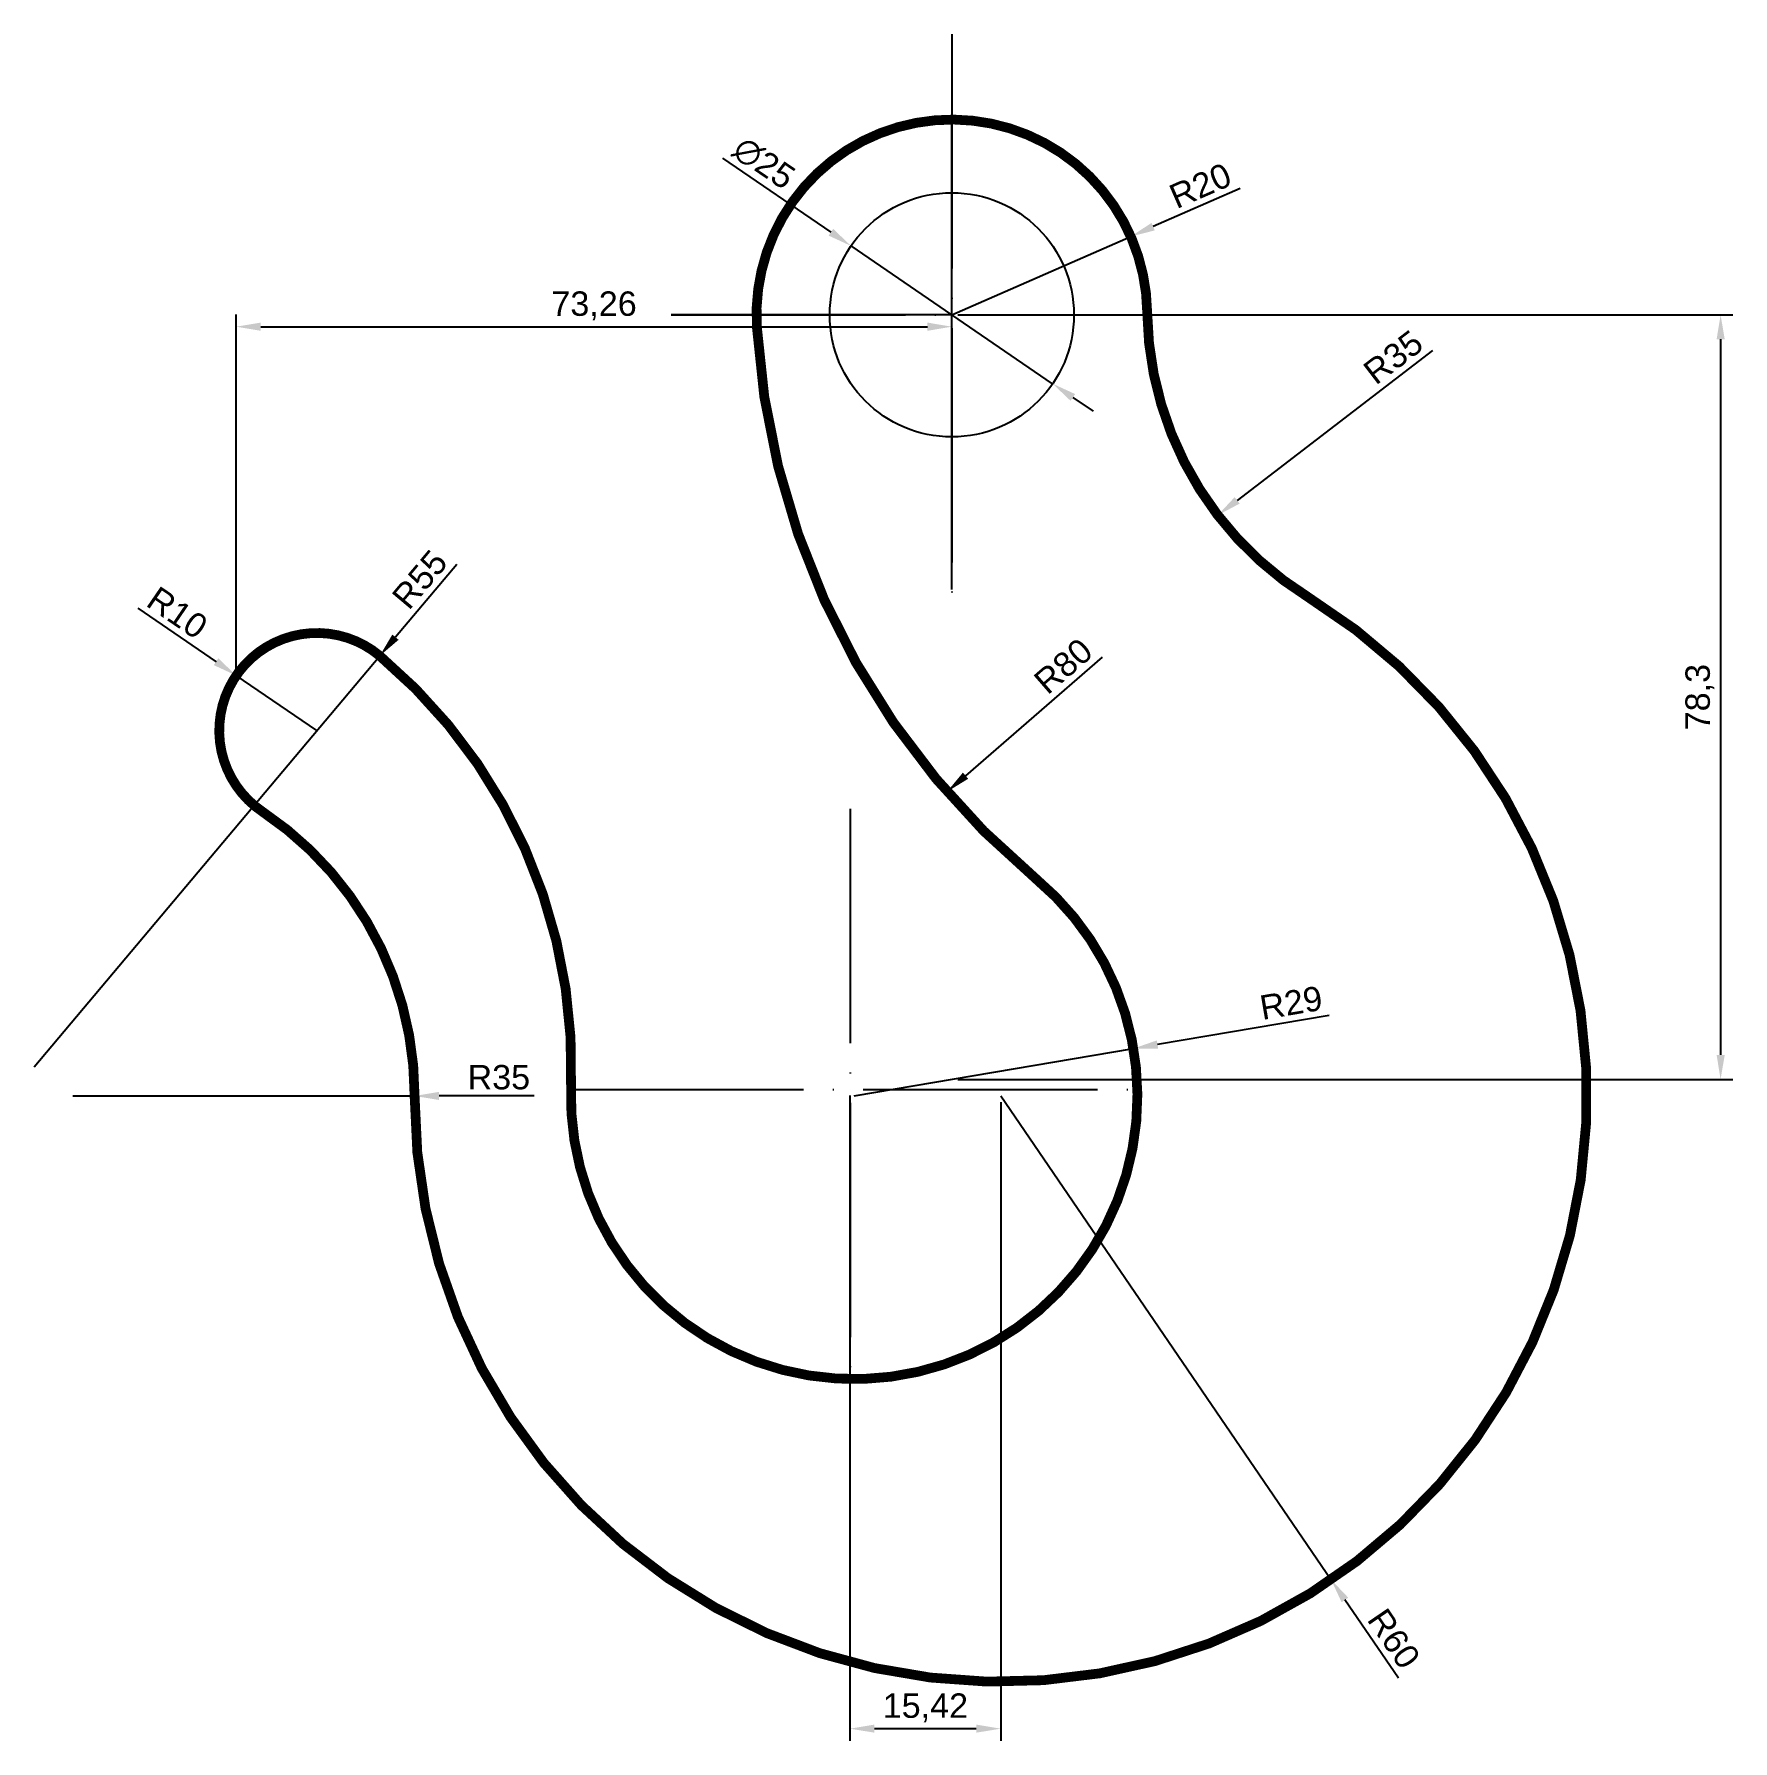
# Model space of a CAD drawing. Header units: millimetres. Extents: x 1742 to 1916, y 1497 to 1671.
import ezdxf

# ---------------------------------------------------------------- set-up
doc = ezdxf.new("R2010")
doc.units = ezdxf.units.MM
doc.linetypes.add('ACAD_ISO04W100', pattern=[30, 24, -3, 0, -3])
doc.layers.add('cotas', color=9, linetype='Continuous')
doc.layers.add('ejes', color=9, linetype='ACAD_ISO04W100')
doc.styles.get("Standard").update_dxf_attribs({"font": 'ARIAL.TTF'})
doc.dimstyles.new('ISO-25', dxfattribs={"dimtxt": 2.5, "dimasz": 2.5, "dimexe": 1.25, "dimexo": 0.625, "dimtad": 1, "dimtxsty": 'Standard', "dimcen": 2.5, "dimadec": 0, "dimazin": 0, "dimtfac": 1, "dimtmove": 0, "dimatfit": 3, "dimfxl": 1, "dimarcsym": 0})

# ---------------------------------------------------------------- blocks, each defined once
blk = doc.blocks.new('*D2')
at = {"layer": 'cotas', "color": 0, "lineweight": -2}
for p, q in [((1865.46, 1655.51), (1856.57, 1651.61)), ((1835.96, 1642.57), (1854.28, 1650.6))]:
    blk.add_line(p, q, dxfattribs=at)
at = {"layer": 'cotas', "color": 0}
blk.add_solid([(1856.4, 1651.99), (1856.73, 1651.22), (1854.28, 1650.6)], dxfattribs=at)
at = {"layer": 'Defpoints', "color": 0}
for p in [(1854.28, 1650.6), (1835.96, 1642.57)]:
    blk.add_point(p, dxfattribs=at)
at = {"layer": 'cotas', "color": 0, "insert": (1861.4, 1655.8), "char_height": 2.5, "attachment_point": 5, "rotation": 23.6671}
blk.add_mtext('R20', dxfattribs=at)
blk = doc.blocks.new('*D3')
at = {"layer": 'cotas', "color": 0, "lineweight": -2}
for p, q in [((1812.48, 1658.61), (1823.57, 1651.04)), ((1846.28, 1635.52), (1825.64, 1649.63)), ((1848.34, 1634.11), (1850.41, 1632.7))]:
    blk.add_line(p, q, dxfattribs=at)
at = {"layer": 'cotas', "color": 0}
for points in [[(1823.81, 1651.38), (1823.34, 1650.69), (1825.64, 1649.63)], [(1848.58, 1634.46), (1848.11, 1633.77), (1846.28, 1635.52)]]:
    blk.add_solid(points, dxfattribs=at)
at = {"layer": 'Defpoints', "color": 0}
for p in [(1825.64, 1649.63), (1846.28, 1635.52)]:
    blk.add_point(p, dxfattribs=at)
at = {"layer": 'cotas', "color": 0, "insert": (1816.72, 1658.11), "char_height": 2.5, "attachment_point": 5, "rotation": 325.6603}
blk.add_mtext('∅25', dxfattribs=at)
blk = doc.blocks.new('*D4')
at = {"layer": 'cotas', "color": 0, "lineweight": -2}
blk.add_line((1885.18, 1638.93), (1865.17, 1623.57), dxfattribs=at)
at = {"layer": 'cotas', "color": 0}
blk.add_solid([(1864.91, 1623.9), (1865.42, 1623.24), (1863.18, 1622.05)], dxfattribs=at)
at = {"layer": 'Defpoints', "color": 0}
for p in [(1890.95, 1643.35), (1863.18, 1622.05)]:
    blk.add_point(p, dxfattribs=at)
at = {"layer": 'cotas', "color": 0, "insert": (1881.15, 1638.23), "char_height": 2.5, "attachment_point": 5, "rotation": 37.4968}
blk.add_mtext('R35', dxfattribs=at)
blk = doc.blocks.new('*D5')
at = {"layer": 'cotas', "color": 0, "lineweight": -2}
for p, q in [((1874.57, 1570.83), (1857.01, 1567.85)), ((1825.96, 1562.57), (1854.55, 1567.43))]:
    blk.add_line(p, q, dxfattribs=at)
at = {"layer": 'cotas', "color": 0}
blk.add_solid([(1856.94, 1568.26), (1857.08, 1567.43), (1854.55, 1567.43)], dxfattribs=at)
at = {"layer": 'Defpoints', "color": 0}
for p in [(1854.55, 1567.43), (1825.96, 1562.57)]:
    blk.add_point(p, dxfattribs=at)
at = {"layer": 'cotas', "color": 0, "insert": (1870.69, 1572.1), "char_height": 2.5, "attachment_point": 5, "rotation": 9.6333}
blk.add_mtext('R29', dxfattribs=at)
blk = doc.blocks.new('*D6')
at = {"layer": 'cotas', "color": 0, "lineweight": -2}
blk.add_line((1851.34, 1607.53), (1837.36, 1595.37), dxfattribs=at)
at = {"layer": 'cotas', "color": 0}
blk.add_solid([(1837.09, 1595.69), (1837.63, 1595.06), (1835.47, 1593.73)], dxfattribs=at)
at = {"layer": 'Defpoints', "color": 0}
for p in [(1895.85, 1646.22), (1835.47, 1593.73)]:
    blk.add_point(p, dxfattribs=at)
at = {"layer": 'cotas', "color": 0, "insert": (1847.37, 1606.6), "char_height": 2.5, "attachment_point": 5, "rotation": 41.0017}
blk.add_mtext('R80', dxfattribs=at)
blk = doc.blocks.new('*D7')
at = {"layer": 'cotas', "color": 0, "lineweight": -2}
for p, q in [((1840.96, 1562.57), (1874.79, 1513.02)), ((1881.68, 1502.93), (1876.2, 1510.96))]:
    blk.add_line(p, q, dxfattribs=at)
at = {"layer": 'cotas', "color": 0}
blk.add_solid([(1876.54, 1511.19), (1875.86, 1510.72), (1874.79, 1513.02)], dxfattribs=at)
at = {"layer": 'Defpoints', "color": 0}
for p in [(1840.96, 1562.57), (1874.79, 1513.02)]:
    blk.add_point(p, dxfattribs=at)
at = {"layer": 'cotas', "color": 0, "insert": (1881.21, 1506.99), "char_height": 2.5, "attachment_point": 5, "rotation": 304.3236}
blk.add_mtext('R60', dxfattribs=at)
blk = doc.blocks.new('*D8')
at = {"layer": 'cotas', "color": 0, "lineweight": -2}
for p, q in [((1825.53, 1562.61), (1825.53, 1496.52)), ((1840.96, 1561.95), (1840.96, 1496.52)), ((1838.46, 1497.77), (1828.03, 1497.77))]:
    blk.add_line(p, q, dxfattribs=at)
at = {"layer": 'cotas', "color": 0}
for points in [[(1828.03, 1498.19), (1828.03, 1497.36), (1825.53, 1497.77)], [(1838.46, 1498.19), (1838.46, 1497.36), (1840.96, 1497.77)]]:
    blk.add_solid(points, dxfattribs=at)
at = {"layer": 'Defpoints', "color": 0}
for p in [(1825.53, 1563.23), (1840.96, 1562.57), (1825.53, 1497.77)]:
    blk.add_point(p, dxfattribs=at)
at = {"layer": 'cotas', "color": 0, "insert": (1833.25, 1499.9), "char_height": 2.5, "attachment_point": 5}
blk.add_mtext('15,42', dxfattribs=at)
blk = doc.blocks.new('*D9')
at = {"layer": 'cotas', "color": 0, "lineweight": -2}
for p, q in [((1745.96, 1562.57), (1780.96, 1562.57)), ((1793.2, 1562.57), (1783.46, 1562.57))]:
    blk.add_line(p, q, dxfattribs=at)
blk.add_arc((1745.96, 1562.57), 35, 357.9537, 358.9769, dxfattribs=at)
at = {"layer": 'cotas', "color": 0}
blk.add_solid([(1783.46, 1562.99), (1783.46, 1562.16), (1780.96, 1562.57)], dxfattribs=at)
at = {"layer": 'Defpoints', "color": 0}
for p in [(1745.96, 1562.57), (1780.96, 1562.57)]:
    blk.add_point(p, dxfattribs=at)
at = {"layer": 'cotas', "color": 0, "insert": (1789.58, 1564.48), "char_height": 2.5, "attachment_point": 5}
blk.add_mtext('R35', dxfattribs=at)
blk = doc.blocks.new('*D10')
at = {"layer": 'cotas', "color": 0, "lineweight": -2}
for p, q in [((1785.27, 1617.02), (1779, 1609.56)), ((1742.01, 1565.54), (1777.39, 1607.65))]:
    blk.add_line(p, q, dxfattribs=at)
at = {"layer": 'cotas', "color": 0}
blk.add_solid([(1778.68, 1609.83), (1779.32, 1609.29), (1777.39, 1607.65)], dxfattribs=at)
at = {"layer": 'Defpoints', "color": 0}
for p in [(1777.39, 1607.65), (1742.01, 1565.54)]:
    blk.add_point(p, dxfattribs=at)
at = {"layer": 'cotas', "color": 0, "insert": (1781.49, 1615.47), "char_height": 2.5, "attachment_point": 5, "rotation": 49.963}
blk.add_mtext('R55', dxfattribs=at)
blk = doc.blocks.new('*D11')
at = {"layer": 'cotas', "color": 0, "lineweight": -2}
for p, q in [((1752.62, 1612.52), (1760.64, 1607.04)), ((1770.96, 1599.99), (1762.7, 1605.63))]:
    blk.add_line(p, q, dxfattribs=at)
at = {"layer": 'cotas', "color": 0}
blk.add_solid([(1760.87, 1607.39), (1760.4, 1606.7), (1762.7, 1605.63)], dxfattribs=at)
at = {"layer": 'Defpoints', "color": 0}
for p in [(1762.7, 1605.63), (1770.96, 1599.99)]:
    blk.add_point(p, dxfattribs=at)
at = {"layer": 'cotas', "color": 0, "insert": (1756.67, 1612.06), "char_height": 2.5, "attachment_point": 5, "rotation": 325.6576}
blk.add_mtext('R10', dxfattribs=at)
blk = doc.blocks.new('*D12')
at = {"layer": 'cotas', "color": 0, "lineweight": -2}
for p, q in [((1836.58, 1642.57), (1915.91, 1642.57)), ((1914.66, 1640.07), (1914.66, 1566.77)), ((1836.58, 1564.27), (1915.91, 1564.27))]:
    blk.add_line(p, q, dxfattribs=at)
at = {"layer": 'cotas', "color": 0}
for points in [[(1914.25, 1640.07), (1915.08, 1640.07), (1914.66, 1642.57)], [(1914.25, 1566.77), (1915.08, 1566.77), (1914.66, 1564.27)]]:
    blk.add_solid(points, dxfattribs=at)
at = {"layer": 'Defpoints', "color": 0}
for p in [(1835.96, 1642.57), (1835.96, 1564.27), (1914.66, 1564.27)]:
    blk.add_point(p, dxfattribs=at)
at = {"layer": 'cotas', "color": 0, "insert": (1912.54, 1603.42), "char_height": 2.5, "attachment_point": 5, "rotation": 90}
blk.add_mtext('78,3', dxfattribs=at)
blk = doc.blocks.new('*D13')
at = {"layer": 'cotas', "color": 0, "lineweight": -2}
for p, q in [((1762.7, 1606.26), (1762.7, 1642.61)), ((1835.96, 1614.45), (1835.96, 1642.61)), ((1765.2, 1641.36), (1833.46, 1641.36))]:
    blk.add_line(p, q, dxfattribs=at)
at = {"layer": 'cotas', "color": 0}
for points in [[(1765.2, 1641.78), (1765.2, 1640.94), (1762.7, 1641.36)], [(1833.46, 1641.78), (1833.46, 1640.94), (1835.96, 1641.36)]]:
    blk.add_solid(points, dxfattribs=at)
at = {"layer": 'Defpoints', "color": 0}
for p in [(1835.96, 1641.36), (1835.96, 1613.82), (1762.7, 1605.63)]:
    blk.add_point(p, dxfattribs=at)
at = {"layer": 'cotas', "color": 0, "insert": (1799.33, 1643.49), "char_height": 2.5, "attachment_point": 5}
blk.add_mtext('73,26', dxfattribs=at)

msp = doc.modelspace()

# ---------------------------------------------------------------- linework, layer by layer
for q in [(1835.958, 1662.574), (1807.208, 1642.574)]:
    msp.add_line((1835.958, 1642.574), q)
at = {"const_width": 1}
msp.add_lwpolyline([(1855.956, 1642.858, 1.0235708), (1815.995, 1641.359, 0.2063475), (1844.553, 1584.828, -1.6025338), (1796.976, 1563.597, 0.2307975), (1777.391, 1607.647, 1.0564361), (1765.403, 1591.676, -0.2504917), (1780.958, 1562.574, 1.7018558), (1872.534, 1613.593, -0.2559823)], format="xyb", close=True, dxfattribs=at)
msp.add_circle((1835.958, 1642.574), 12.5)
at = {"layer": 'ejes'}
for p, q in [((1835.958, 1671.324), (1835.958, 1613.824)), ((1807.208, 1642.574), (1864.708, 1642.574)), ((1825.534, 1591.982), (1825.534, 1534.482)), ((1796.784, 1563.232), (1854.284, 1563.232))]:
    msp.add_line(p, q, dxfattribs=at)

# ---------------------------------------------------------------- dimensions: what is measured, and where the dimension line sits
at = {"layer": 'cotas'}
dim = msp.add_diameter_dim_2p(p1=(1846.279, 1635.523), p2=(1825.637, 1649.625), dimstyle='ISO-25', dxfattribs=at)
dim.commit()
dim.dimension.update_dxf_attribs({"geometry": '*D3', "text_midpoint": (1815.606, 1656.478), "dimtype": 163})
for center, mpoint, picture, middle in [((1835.958, 1642.574), (1854.276, 1650.602), '*D2', (1861.396, 1655.799)), ((1742.01, 1565.537), (1777.391, 1607.647), '*D10', (1781.485, 1615.467)), ((1770.958, 1599.99), (1762.701, 1605.632), '*D11', (1756.667, 1612.058)), ((1745.958, 1562.574), (1780.958, 1562.574), '*D9', (1789.579, 1564.476)), ((1840.958, 1562.574), (1874.79, 1513.022), '*D7', (1881.214, 1506.985))]:
    dim = msp.add_radius_dim(center=center, mpoint=mpoint, dimstyle='ISO-25', dxfattribs=at)
    dim.commit()
    dim.dimension.update_dxf_attribs({"geometry": picture, "text_midpoint": middle})
for base, p1, p2, picture, middle in [((1835.958, 1641.359), (1762.701, 1605.632), (1835.958, 1613.824), '*D13', (1799.33, 1643.486)), ((1825.534, 1497.772), (1840.958, 1562.574), (1825.534, 1563.232), '*D8', (1833.246, 1499.899))]:
    dim = msp.add_linear_dim(base=base, p1=p1, p2=p2, dimstyle='ISO-25', dxfattribs=at)
    dim.commit()
    dim.dimension.update_dxf_attribs({"geometry": picture, "text_midpoint": middle})
for center, mpoint, picture, middle in [((1895.847, 1646.219), (1835.472, 1593.732), '*D6', (1848.621, 1605.163)), ((1890.953, 1643.355), (1863.184, 1622.05), '*D4', (1882.311, 1636.724)), ((1825.958, 1562.574), (1854.549, 1567.427), '*D5', (1871.009, 1570.22))]:
    dim = msp.add_radius_dim(center=center, mpoint=mpoint, dimstyle='ISO-25', dxfattribs=at)
    dim.commit()
    dim.dimension.update_dxf_attribs({"geometry": picture, "text_midpoint": middle, "dimtype": 164})
dim = msp.add_linear_dim(base=(1914.663, 1564.271), p1=(1835.958, 1642.574), p2=(1835.958, 1564.271), angle=90, dimstyle='ISO-25', dxfattribs=at)
dim.commit()
dim.dimension.update_dxf_attribs({"geometry": '*D12', "text_midpoint": (1912.536, 1603.422)})

doc.saveas('drawing.dxf')
